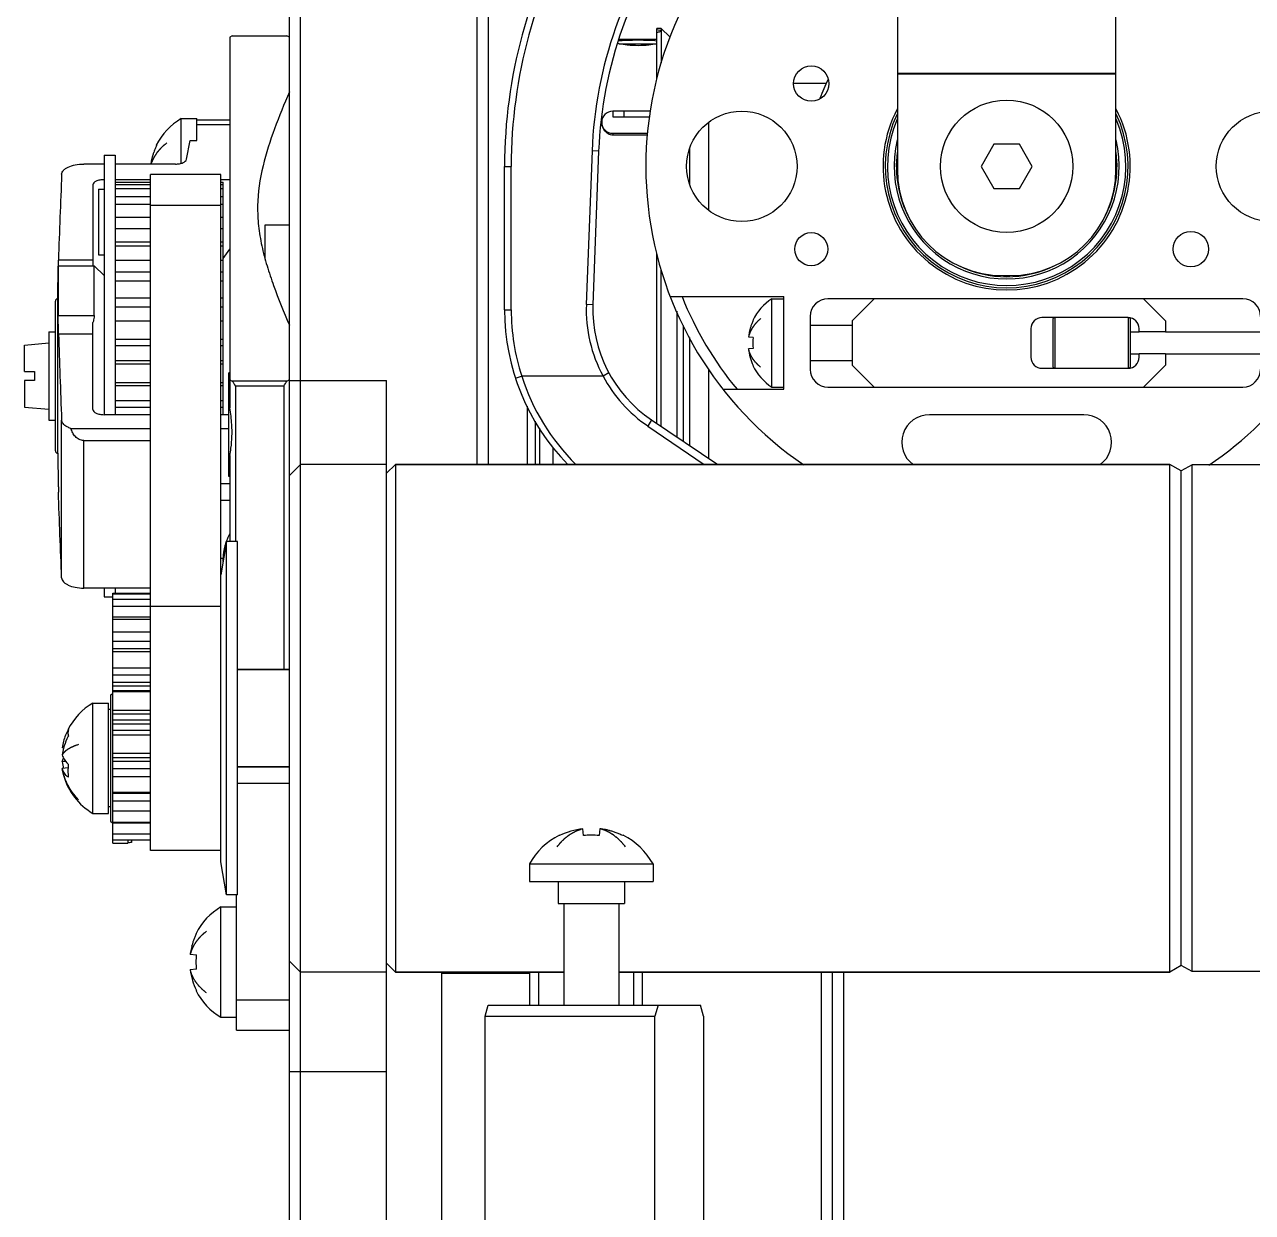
# Model space of a CAD drawing. Header units: millimetres. Extents: x 0 to 841, y 0 to 594.
# Drawn here: x 708.61 to 736.43, y 253.11 to 280.02 of the extents above; entities that cross this region are included whole.
import ezdxf

# ---------------------------------------------------------------- set-up
doc = ezdxf.new("R2010")
doc.units = ezdxf.units.MM
doc.header["$LTSCALE"] = 46.255
doc.layers.get('0').update_dxf_attribs({"linetype": 'CONTINUOUS'})
for name, color, linetype in [('02___PRT_ALL_AXES', 7, 'CONTINUOUS'), ('3_ALL_AXES', 7, 'CONTINUOUS'), ('7_ALL_FEATURES', 7, 'CONTINUOUS'), ('APSF_BLANK_LAYER', 7, 'CONTINUOUS'), ('AXIS', 7, 'CONTINUOUS'), ('COSMETIC', 7, 'CONTINUOUS')]:
    doc.layers.add(name, color=color, linetype=linetype)

msp = doc.modelspace()

# ---------------------------------------------------------------- linework, layer by layer
at = {"color": 7, "linetype": 'CONTINUOUS'}
for p, q in [((714.862, 247.555), (714.862, 281.805)), ((718.862, 281.805), (718.862, 270.055)), ((714.612, 247.555), (714.612, 281.555)), ((719.112, 281.555), (719.112, 270.055)), ((723.037, 279.93), (723.037, 279.153)), ((723.231, 279.735), (723.037, 279.93)), ((713.316, 279.761), (713.262, 279.733)), ((713.262, 279.733), (713.262, 271.969)), ((713.316, 279.761), (714.557, 279.761)), ((714.612, 279.733), (714.557, 279.761)), ((722.937, 279.68), (722.082, 279.68)), ((722.086, 279.58), (722.937, 279.58)), ((721.937, 278.055), (721.937, 277.93)), ((722.79, 278.055), (721.937, 278.055)), ((721.937, 277.93), (722.777, 277.93)), ((722.187, 278.055), (722.187, 277.93)), ((712.162, 276.874), (712.162, 277.885)), ((712.162, 277.885), (712.512, 277.885)), ((712.512, 277.443), (712.512, 277.885)), ((712.512, 277.856), (713.262, 277.856)), ((721.937, 277.555), (721.937, 277.51)), ((721.937, 277.555), (722.726, 277.555)), ((722.724, 277.51), (721.937, 277.51)), ((711.595, 277.282), (711.604, 277.279)), ((721.468, 277.154), (721.339, 273.672)), ((721.618, 277.148), (721.468, 277.154)), ((721.618, 277.148), (721.489, 273.666)), ((730.573, 277.305), (730.284, 276.805)), ((731.15, 277.305), (730.573, 277.305)), ((731.439, 276.805), (731.15, 277.305)), ((710.412, 276.857), (709.952, 276.857)), ((712.033, 276.857), (710.662, 276.857)), ((719.487, 273.555), (719.487, 276.805)), ((719.487, 276.805), (719.637, 276.805)), ((719.637, 273.555), (719.637, 276.805)), ((730.284, 276.805), (730.573, 276.305)), ((731.15, 276.305), (731.439, 276.805)), ((711.462, 261.31), (711.462, 276.621)), ((713.062, 276.621), (711.462, 276.621)), ((713.062, 267.509), (713.062, 276.621)), ((710.162, 276.384), (710.162, 274.556)), ((710.287, 276.285), (710.287, 274.798)), ((710.287, 276.285), (710.412, 276.285)), ((711.462, 276.503), (710.662, 276.503)), ((710.662, 276.445), (711.462, 276.445)), ((710.662, 276.391), (711.462, 276.391)), ((710.662, 276.302), (711.462, 276.302)), ((713.262, 276.503), (713.062, 276.503)), ((713.062, 276.445), (713.112, 276.445)), ((713.062, 276.391), (713.112, 276.391)), ((713.062, 276.302), (713.112, 276.302)), ((713.112, 271.18), (713.112, 276.445)), ((730.573, 276.305), (731.15, 276.305)), ((710.662, 276.125), (711.462, 276.125)), ((713.062, 276.125), (713.112, 276.125)), ((710.662, 275.947), (711.462, 275.947)), ((711.462, 275.929), (713.062, 275.929)), ((713.062, 275.947), (713.112, 275.947)), ((710.662, 275.656), (711.462, 275.656)), ((713.062, 275.656), (713.112, 275.656)), ((714.062, 274.704), (714.062, 275.48)), ((714.062, 275.48), (714.612, 275.48)), ((710.662, 275.396), (711.462, 275.396)), ((713.062, 275.396), (713.112, 275.396)), ((711.462, 275.087), (710.662, 275.087)), ((710.662, 275.006), (711.462, 275.006)), ((713.112, 275.087), (713.062, 275.087)), ((713.062, 275.006), (713.112, 275.006)), ((713.112, 274.715), (713.262, 274.93)), ((710.162, 274.683), (709.38, 274.683)), ((710.287, 274.798), (710.412, 274.798)), ((710.662, 274.677), (711.462, 274.677)), ((713.062, 274.677), (713.112, 274.677)), ((722.937, 270.982), (722.937, 274.82)), ((709.376, 274.555), (709.376, 273.43)), ((709.376, 274.555), (710.187, 274.555)), ((710.187, 273.43), (710.187, 274.555)), ((710.412, 274.33), (710.187, 274.555)), ((711.462, 274.41), (710.662, 274.41)), ((713.112, 274.41), (713.062, 274.41)), ((723.037, 270.915), (723.037, 274.457)), ((730.787, 274.33), (730.937, 274.33)), ((710.662, 274.208), (711.462, 274.208)), ((713.062, 274.208), (713.112, 274.208)), ((710.662, 273.828), (711.462, 273.828)), ((713.062, 273.828), (713.112, 273.828)), ((725.545, 271.805), (725.545, 273.805)), ((725.545, 273.805), (725.812, 273.805)), ((736.212, 273.805), (726.812, 273.805)), ((727.862, 273.805), (727.362, 273.305)), ((734.462, 273.305), (733.962, 273.805)), ((711.462, 273.614), (710.662, 273.614)), ((713.112, 273.614), (713.062, 273.614)), ((719.487, 273.555), (719.637, 273.555)), ((721.489, 273.666), (721.339, 273.672)), ((723.387, 273.521), (723.387, 270.681)), ((709.376, 273.43), (710.187, 273.43)), ((710.162, 271.299), (710.162, 273.268)), ((710.662, 273.302), (711.462, 273.302)), ((713.062, 273.302), (713.112, 273.302)), ((725.113, 273.315), (725.119, 273.313)), ((726.412, 273.405), (726.412, 272.205)), ((726.412, 273.205), (727.362, 273.205)), ((727.362, 273.305), (727.362, 272.305)), ((733.612, 273.38), (731.662, 273.38)), ((734.462, 273.305), (734.462, 273.055)), ((709.162, 273.055), (709.162, 271.055)), ((709.162, 273.055), (709.312, 273.055)), ((710.162, 273.001), (709.38, 273.001)), ((725.013, 272.942), (725.119, 272.932)), ((731.412, 273.13), (731.412, 272.48)), ((733.862, 273.055), (733.862, 273.13)), ((734.462, 273.055), (733.862, 273.055)), ((708.612, 272.757), (709.162, 272.805)), ((708.612, 272.155), (708.612, 272.757)), ((710.662, 272.889), (711.462, 272.889)), ((711.462, 272.74), (710.662, 272.74)), ((713.062, 272.889), (713.112, 272.889)), ((713.112, 272.74), (713.062, 272.74)), ((725.119, 272.678), (725.013, 272.668)), ((711.462, 272.399), (710.662, 272.399)), ((713.112, 272.399), (713.062, 272.399)), ((726.412, 272.405), (727.362, 272.405)), ((734.462, 272.555), (733.862, 272.555)), ((733.862, 272.48), (733.862, 272.555)), ((734.462, 272.555), (734.462, 272.305)), ((708.612, 272.155), (708.837, 272.155)), ((708.837, 272.155), (708.837, 271.955)), ((710.662, 272.333), (711.462, 272.333)), ((713.062, 272.333), (713.112, 272.333)), ((713.237, 269.78), (713.237, 272.13)), ((713.262, 272.13), (713.237, 272.13)), ((721.849, 272.126), (721.717, 272.055)), ((725.119, 272.297), (725.113, 272.295)), ((727.362, 272.305), (727.862, 271.805)), ((731.662, 272.23), (733.612, 272.23)), ((733.962, 271.805), (734.462, 272.305)), ((708.612, 271.955), (708.612, 271.353)), ((708.837, 271.955), (708.612, 271.955)), ((710.662, 271.908), (711.462, 271.908)), ((711.462, 271.832), (710.662, 271.832)), ((713.062, 271.908), (713.112, 271.908)), ((713.112, 271.832), (713.062, 271.832)), ((713.262, 271.969), (713.316, 271.942)), ((714.557, 271.942), (713.316, 271.942)), ((713.387, 271.828), (713.387, 268.305)), ((714.487, 271.828), (713.387, 271.828)), ((714.487, 271.828), (714.487, 265.405)), ((714.557, 271.942), (714.607, 271.967)), ((714.607, 271.967), (714.612, 271.969)), ((714.612, 271.958), (714.862, 271.955)), ((714.862, 271.955), (716.812, 271.955)), ((716.812, 251.055), (716.812, 271.955)), ((719.732, 272.009), (719.874, 272.055)), ((721.717, 272.055), (719.874, 272.055)), ((725.545, 271.805), (725.812, 271.805)), ((726.812, 271.805), (736.212, 271.805)), ((708.612, 271.353), (709.162, 271.305)), ((711.462, 271.49), (710.662, 271.49)), ((710.662, 271.351), (711.462, 271.351)), ((713.112, 271.49), (713.062, 271.49)), ((713.062, 271.351), (713.112, 271.351)), ((719.996, 271.37), (719.996, 270.055)), ((709.162, 271.055), (709.312, 271.055)), ((709.452, 267.484), (709.452, 271.057)), ((711.462, 271.18), (710.412, 271.18)), ((713.237, 271.18), (713.062, 271.18)), ((720.187, 270.055), (720.187, 271.033)), ((722.816, 271.063), (722.732, 270.923)), ((722.816, 271.063), (724.319, 270.055)), ((709.662, 270.869), (711.462, 270.869)), ((713.062, 270.869), (713.237, 270.869)), ((720.287, 270.055), (720.287, 270.871)), ((722.732, 270.923), (724.009, 270.055)), ((709.952, 267.253), (709.952, 270.596)), ((709.952, 270.596), (711.462, 270.596)), ((720.587, 270.055), (720.587, 270.446)), ((714.612, 269.805), (714.862, 270.055)), ((716.812, 270.055), (714.862, 270.055)), ((716.812, 269.855), (717.012, 270.055)), ((717.012, 270.055), (717.012, 258.555)), ((717.012, 270.055), (734.562, 270.055)), ((734.812, 269.905), (734.562, 270.055)), ((734.562, 258.555), (734.562, 270.055)), ((735.064, 270.045), (734.812, 269.905)), ((734.812, 258.705), (734.812, 269.905)), ((738.437, 270.045), (735.064, 270.045)), ((735.064, 258.565), (735.064, 270.045)), ((713.262, 269.615), (713.062, 269.615)), ((713.262, 269.78), (713.237, 269.78)), ((709.376, 269.559), (709.376, 269.561)), ((713.262, 269.24), (713.062, 269.24)), ((713.112, 267.923), (713.062, 267.923)), ((713.112, 267.855), (713.112, 267.923)), ((711.462, 267.253), (709.952, 267.253)), ((710.612, 267.121), (710.612, 267.136)), ((710.612, 267.136), (711.462, 267.136)), ((710.612, 267.121), (711.462, 267.121)), ((710.612, 266.845), (710.612, 267.004)), ((710.612, 267.004), (711.462, 267.004)), ((710.612, 266.845), (711.462, 266.845)), ((711.462, 266.846), (713.062, 266.846)), ((710.612, 266.262), (710.612, 266.547)), ((710.612, 266.547), (711.462, 266.547)), ((710.612, 266.262), (711.462, 266.262)), ((710.612, 265.444), (710.612, 265.819)), ((710.612, 265.819), (711.462, 265.819)), ((710.612, 265.444), (711.462, 265.444)), ((710.562, 264.824), (710.612, 264.874)), ((710.612, 264.488), (710.612, 264.909)), ((710.612, 264.909), (711.462, 264.909)), ((710.162, 262.149), (710.162, 264.649)), ((710.162, 264.649), (710.512, 264.649)), ((710.512, 262.149), (710.512, 264.649)), ((710.562, 264.824), (710.562, 261.974)), ((710.612, 264.488), (711.462, 264.488)), ((710.612, 263.51), (710.612, 263.926)), ((710.612, 263.926), (711.462, 263.926)), ((709.495, 263.63), (709.464, 263.634)), ((710.612, 263.51), (711.462, 263.51)), ((709.541, 263.325), (709.464, 263.321)), ((709.597, 263.182), (709.464, 263.164)), ((710.612, 262.628), (710.612, 262.988)), ((710.612, 262.988), (711.462, 262.988)), ((710.612, 262.628), (711.462, 262.628)), ((713.437, 262.837), (714.612, 262.837)), ((710.162, 262.149), (710.512, 262.149)), ((710.612, 261.948), (710.612, 262.21)), ((710.612, 262.21), (711.462, 262.21)), ((710.562, 261.974), (710.611, 261.925)), ((710.612, 261.948), (711.462, 261.948)), ((721.272, 261.646), (721.257, 261.802)), ((721.644, 261.802), (721.63, 261.646)), ((710.612, 261.553), (710.612, 261.684)), ((710.612, 261.684), (711.462, 261.684)), ((710.612, 261.553), (711.462, 261.553)), ((720.735, 261.646), (720.731, 261.656)), ((722.17, 261.656), (722.167, 261.646)), ((713.062, 261.31), (711.462, 261.31)), ((720.051, 261.005), (720.051, 260.605)), ((720.051, 261.005), (722.851, 261.005)), ((722.851, 261.005), (722.851, 260.605)), ((720.051, 260.605), (722.851, 260.605)), ((720.701, 260.605), (720.701, 260.105)), ((722.201, 260.605), (722.201, 260.105)), ((713.412, 257.236), (713.412, 260.305)), ((720.701, 260.105), (722.201, 260.105)), ((720.826, 260.105), (720.826, 257.805)), ((722.076, 260.105), (722.076, 257.805)), ((713.062, 257.532), (713.062, 260.032)), ((713.062, 260.032), (713.412, 260.032)), ((712.495, 259.429), (712.504, 259.425)), ((712.364, 258.957), (712.504, 258.943)), ((714.612, 258.805), (714.862, 258.555)), ((716.812, 258.755), (717.012, 258.555)), ((712.504, 258.621), (712.364, 258.607)), ((716.812, 258.555), (714.862, 258.555)), ((717.012, 258.555), (720.826, 258.555)), ((718.062, 252.03), (718.062, 258.53)), ((720.062, 257.805), (720.062, 258.555)), ((720.262, 257.805), (720.262, 258.555)), ((722.076, 258.555), (734.562, 258.555)), ((722.412, 257.805), (722.412, 258.555)), ((726.659, 258.555), (726.659, 249.165)), ((726.912, 258.555), (726.912, 249.305)), ((727.162, 258.555), (727.162, 249.155)), ((734.812, 258.705), (734.562, 258.555)), ((735.064, 258.565), (734.812, 258.705)), ((739.122, 258.565), (735.064, 258.565)), ((712.504, 258.139), (712.495, 258.135)), ((713.412, 257.924), (714.612, 257.924)), ((719.049, 257.555), (719.118, 257.805)), ((719.118, 257.805), (723.928, 257.805)), ((722.963, 257.805), (722.894, 257.555)), ((723.996, 257.555), (723.928, 257.805)), ((713.062, 257.532), (713.412, 257.532)), ((719.049, 251.555), (719.049, 257.555)), ((719.049, 257.555), (722.894, 257.555)), ((722.894, 251.555), (722.894, 257.555)), ((723.996, 257.555), (723.996, 250.555)), ((713.412, 257.236), (714.612, 257.236)), ((714.612, 256.301), (716.812, 256.301))]:
    msp.add_line(p, q, dxfattribs=at)
msp.add_circle((730.862, 276.805), 1.5, dxfattribs=at)
for centre, radius, start, end in [((730.862, 276.805), 11.375, 149.6024, 180), ((730.862, 276.805), 11.225, 149.216, 180), ((730.862, 276.805), 9.4, 143.127, 177.8732), ((730.862, 276.805), 9.25, 142.4962, 177.8732), ((730.862, 276.805), 4.5, 154.05, 160.0342), ((721.937, 277.805), 0.25, 90, 270), ((730.862, 276.805), 2.8, 152.4155, 27.5828), ((730.862, 276.805), 2.75, 154.5645, 25.3882), ((712.889, 276.635), 1.446, 120.1885, 153.3608), ((730.862, 276.805), 2.7, 156.7531, 23.2469), ((730.862, 276.805), 2.55, 166.4556, 13.5443), ((712.905, 276.636), 1.451, 161.5333, 164.4592), ((712.904, 276.636), 1.451, 160.4229, 161.5332), ((712.904, 276.636), 1.45, 158.246, 160.4228), ((712.903, 276.636), 1.45, 153.6981, 158.2459), ((730.862, 276.805), 2.5, 172.8594, 207.4573), ((730.862, 276.805), 2.5, 332.5424, 7.1406), ((712.906, 276.635), 1.452, 169.7703, 171.2181), ((712.906, 276.635), 1.452, 168.3934, 169.7704), ((712.906, 276.635), 1.452, 167.1503, 168.3933), ((712.905, 276.635), 1.452, 165.9344, 167.1503), ((712.905, 276.636), 1.452, 164.4592, 165.9343), ((730.787, 276.73), 2.4, 180, 270), ((730.937, 276.73), 2.4, 270, 360), ((730.862, 276.805), 2.5, 244.1437, 295.856), ((726.184, 272.805), 1.187, 122.5917, 154.4572), ((726.812, 273.405), 0.4, 90, 180), ((736.212, 273.405), 0.4, 0, 90), ((724.487, 273.555), 5, 180, 224.4978), ((724.487, 273.555), 4.85, 180, 198.0157), ((724.487, 273.555), 3.15, 177.8732, 208.4369), ((724.487, 273.555), 3, 177.8732, 236.1521), ((726.196, 272.805), 1.191, 158.5783, 162.0095), ((726.196, 272.806), 1.19, 154.7717, 158.5775), ((731.662, 273.13), 0.25, 90, 180), ((733.612, 273.13), 0.25, 0, 90), ((815.71, 276.191), 106.377, 181.71867, 182.22825), ((726.198, 272.805), 1.192, 170.7497, 173.386), ((726.197, 272.805), 1.192, 168.0237, 170.7494), ((726.197, 272.805), 1.192, 165.1355, 168.0233), ((726.197, 272.805), 1.191, 162.01, 165.135), ((726.385, 272.805), 1.272, 174.2709, 185.7291), ((726.197, 272.805), 1.191, 186.6105, 205.2248), ((731.662, 272.48), 0.25, 180, 270), ((733.612, 272.48), 0.25, 270, 360), ((726.184, 272.805), 1.187, 205.5428, 237.4083), ((726.812, 272.205), 0.4, 180, 270), ((736.212, 272.205), 0.4, 270, 360), ((1113.655, 287.449), 404.535, 182.18088, 182.32237), ((727.063, 280.355), 16.116, 211.465, 211.9438), ((700.811, 280.354), 16.116, 328.0567, 328.5354), ((724.573, 273.561), 4.934, 197.7706, 225.2867), ((714.618, 267.801), 1.522, 152.9859, 160.6155), ((710.889, 263.399), 1.446, 120.1885, 153.5024), ((710.605, 263.477), 1.152, 150.3752, 164.6107), ((710.598, 263.479), 1.144, 164.6275, 172.2249), ((710.661, 263.315), 1.208, 164.882, 172.2926), ((710.661, 263.483), 1.208, 187.7074, 195.118), ((710.854, 263.108), 1.259, 176.6255, 179.9906), ((710.894, 263.106), 1.299, 173.4712, 176.6257), ((710.598, 263.319), 1.144, 187.7751, 195.3725), ((710.889, 263.399), 1.446, 195.3838, 239.8115), ((710.802, 263.108), 1.207, 179.9827, 186.7458), ((721.45, 260.205), 1.609, 96.8981, 116.4095), ((721.451, 260.204), 1.61, 80.7387, 83.0984), ((721.451, 260.204), 1.61, 78.3235, 80.7385), ((721.451, 260.204), 1.61, 75.7999, 78.3233), ((721.451, 260.222), 1.604, 116.7248, 150.7733), ((721.451, 259.954), 1.702, 83.9629, 96.0371), ((721.451, 260.205), 1.609, 73.1145, 75.7995), ((721.451, 260.205), 1.609, 70.2157, 73.1141), ((721.451, 260.206), 1.608, 67.0552, 70.2152), ((721.452, 260.207), 1.607, 63.5867, 67.0546), ((721.451, 260.222), 1.604, 29.2267, 63.2752), ((713.789, 258.782), 1.446, 120.1885, 153.3608), ((713.805, 258.782), 1.451, 160.3111, 163.1921), ((713.804, 258.783), 1.45, 157.1625, 160.3107), ((713.803, 258.783), 1.45, 153.698, 157.1619), ((713.806, 258.782), 1.453, 170.751, 173.091), ((713.806, 258.782), 1.452, 168.3578, 170.7507), ((713.806, 258.782), 1.452, 165.8567, 168.3576), ((713.805, 258.782), 1.452, 163.1925, 165.8564), ((714.047, 258.782), 1.552, 174.0518, 185.9482), ((713.805, 258.782), 1.451, 186.905, 206.2976), ((713.789, 258.782), 1.446, 206.6392, 239.8115)]:
    msp.add_arc(centre, radius, start, end, dxfattribs=at)
for points, knots in [([(714.612, 278.492), (714.492, 278.216), (714.266, 277.666), (714.082, 277.099), (714.014, 276.813)], [0, 0, 0, 0, 0.50575, 1, 1, 1, 1]), ([(721.89, 277.516), (721.825, 277.533), (721.724, 277.626), (721.687, 277.749), (721.687, 277.805)], [0, 0, 0, 0, 0.544714, 1, 1, 1, 1]), ([(709.452, 276.626), (709.454, 276.658), (709.48, 276.708), (709.538, 276.756), (709.626, 276.806), (709.766, 276.846), (709.888, 276.857), (709.952, 276.857)], [0, 0, 0, 0, 0.161864, 0.264067, 0.383681, 0.670975, 1, 1, 1, 1]), ([(712.033, 276.857), (712.064, 276.857), (712.123, 276.862), (712.211, 276.886), (712.275, 276.928), (712.282, 276.964)], [0, 0, 0, 0, 0.326466, 0.61533, 1, 1, 1, 1]), ([(714.014, 276.813), (713.943, 276.517), (713.875, 276.061), (713.905, 275.452), (713.981, 274.998), (714.101, 274.548), (714.303, 273.948), (714.484, 273.505), (714.612, 273.211)], [0, 0, 0, 0, 0.245138, 0.366984, 0.490025, 0.61498, 0.741856, 1, 1, 1, 1]), ([(710.412, 276.503), (710.379, 276.503), (710.317, 276.498), (710.237, 276.473), (710.18, 276.438), (710.162, 276.4), (710.162, 276.384)], [0, 0, 0, 0, 0.331644, 0.619283, 0.838583, 1, 1, 1, 1]), ([(709.376, 274.558), (709.377, 274.564), (709.378, 274.605), (709.379, 274.647), (709.38, 274.683)], [0, 0, 0, 0, 0.140298, 1, 1, 1, 1]), ([(709.38, 273.001), (709.38, 273.028), (709.377, 273.171), (709.376, 273.314), (709.376, 273.43)], [0, 0, 0, 0, 0.192627, 1, 1, 1, 1]), ([(710.187, 273.43), (710.187, 273.416), (710.185, 273.361), (710.174, 273.307), (710.162, 273.269)], [0, 0, 0, 0, 0.260543, 1, 1, 1, 1]), ([(721.717, 272.055), (721.837, 271.83), (722.132, 271.407), (722.521, 271.067), (722.732, 270.924)], [0, 0, 0, 0, 0.499563, 1, 1, 1, 1]), ([(710.162, 271.299), (710.162, 271.283), (710.18, 271.246), (710.237, 271.21), (710.317, 271.185), (710.379, 271.18), (710.412, 271.18)], [0, 0, 0, 0, 0.161421, 0.380725, 0.668363, 1, 1, 1, 1]), ([(709.662, 270.869), (709.632, 270.879), (709.568, 270.906), (709.485, 270.963), (709.453, 271.028), (709.452, 271.057)], [0, 0, 0, 0, 0.322034, 0.707952, 1, 1, 1, 1]), ([(709.952, 270.596), (709.917, 270.596), (709.845, 270.614), (709.76, 270.681), (709.7, 270.769), (709.673, 270.836), (709.662, 270.869)], [0, 0, 0, 0, 0.250045, 0.49925, 0.748947, 1, 1, 1, 1]), ([(709.376, 269.561), (709.376, 269.561), (709.376, 269.559), (709.376, 269.558), (709.376, 269.557)], [0, 0, 0, 0, 0.251464, 1, 1, 1, 1]), ([(709.376, 269.557), (709.377, 269.552), (709.378, 269.509), (709.379, 269.465), (709.38, 269.427)], [0, 0, 0, 0, 0.119278, 1, 1, 1, 1]), ([(713.182, 268.306), (713.171, 268.275), (713.132, 268.15), (713.112, 268.019), (713.112, 267.923)], [0, 0, 0, 0, 0.258195, 1, 1, 1, 1]), ([(709.452, 267.484), (709.454, 267.452), (709.48, 267.402), (709.538, 267.354), (709.626, 267.304), (709.766, 267.264), (709.888, 267.253), (709.952, 267.253)], [0, 0, 0, 0, 0.161864, 0.264067, 0.383681, 0.670975, 1, 1, 1, 1]), ([(709.604, 264.046), (709.598, 264.023), (709.592, 263.975), (709.598, 263.926), (709.604, 263.901)], [0, 0, 0, 0, 0.479622, 1, 1, 1, 1]), ([(709.604, 263.901), (709.592, 263.88), (709.548, 263.792), (709.514, 263.7), (709.495, 263.63)], [0, 0, 0, 0, 0.252522, 1, 1, 1, 1]), ([(709.464, 263.477), (709.469, 263.457), (709.499, 263.374), (709.555, 263.302), (709.604, 263.254)], [0, 0, 0, 0, 0.225143, 1, 1, 1, 1]), ([(709.464, 263.321), (709.466, 263.328), (709.474, 263.355), (709.484, 263.38), (709.494, 263.399)], [0, 0, 0, 0, 0.242403, 1, 1, 1, 1]), ([(709.604, 262.966), (709.57, 262.994), (709.512, 263.053), (709.474, 263.127), (709.464, 263.164)], [0, 0, 0, 0, 0.531402, 1, 1, 1, 1])]:
    msp.add_open_spline(points, degree=3, knots=knots, dxfattribs=at)
for points in [[(721.937, 277.51), (721.921, 277.51), (721.905, 277.512), (721.89, 277.516)], [(709.452, 276.626), (709.426, 275.978), (709.399, 275.331), (709.38, 274.683)], [(709.452, 267.484), (709.426, 268.132), (709.399, 268.779), (709.38, 269.427)]]:
    msp.add_open_spline(points, degree=3, dxfattribs=at)
at = {"layer": '02___PRT_ALL_AXES', "color": 7, "linetype": 'CONTINUOUS'}
for p, q in [((733.662, 273.055), (733.862, 273.055)), ((734.462, 273.055), (738.662, 273.055)), ((733.662, 272.555), (733.862, 272.555)), ((734.462, 272.555), (738.662, 272.555))]:
    msp.add_line(p, q, dxfattribs=at)
at = {"layer": '3_ALL_AXES', "color": 7, "linetype": 'CONTINUOUS'}
for p, q in [((712.512, 277.749), (713.262, 277.749)), ((712.282, 276.964), (712.366, 277.39)), ((712.366, 277.39), (712.512, 277.39)), ((712.512, 277.39), (712.512, 277.443))]:
    msp.add_line(p, q, dxfattribs=at)
at = {"layer": '7_ALL_FEATURES', "color": 7, "linetype": 'CONTINUOUS'}
for p, q in [((728.387, 282.299), (728.387, 276.73)), ((733.337, 276.73), (733.337, 282.299)), ((728.387, 278.914), (733.337, 278.914)), ((728.387, 278.903), (733.337, 278.903)), ((731.912, 273.355), (731.937, 273.38)), ((731.912, 272.255), (731.912, 273.355)), ((731.962, 272.23), (731.962, 273.38)), ((733.612, 273.38), (733.612, 272.23)), ((733.662, 273.355), (733.64, 273.377)), ((733.662, 273.355), (733.662, 272.255)), ((731.912, 272.255), (731.937, 272.23)), ((733.662, 272.255), (733.64, 272.233)), ((713.262, 271.969), (713.262, 271.335)), ((713.262, 270.252), (713.262, 268.305)), ((710.612, 267.004), (710.612, 267.121)), ((710.612, 266.547), (710.612, 266.845)), ((710.612, 266.605), (711.462, 266.605)), ((710.612, 265.819), (710.612, 266.262)), ((710.612, 266.051), (711.462, 266.051)), ((710.612, 265.882), (711.462, 265.882)), ((710.612, 264.909), (710.612, 265.444)), ((713.437, 265.405), (714.612, 265.405)), ((710.612, 265.287), (711.462, 265.287)), ((710.612, 265.123), (711.462, 265.123)), ((711.462, 265.032), (710.612, 265.032)), ((711.462, 264.926), (710.612, 264.926)), ((710.612, 263.926), (710.612, 264.488)), ((710.612, 264.404), (711.462, 264.404)), ((710.612, 264.266), (711.462, 264.266)), ((711.462, 264.17), (710.612, 264.17)), ((711.462, 264.025), (710.612, 264.025)), ((710.612, 262.988), (710.612, 263.51)), ((710.612, 263.413), (711.462, 263.413)), ((711.462, 263.324), (710.612, 263.324)), ((713.437, 263.205), (714.612, 263.205)), ((711.462, 263.157), (710.612, 263.157)), ((710.612, 262.21), (710.612, 262.628)), ((711.462, 262.597), (710.612, 262.597)), ((711.462, 262.428), (710.612, 262.428)), ((710.612, 261.684), (710.612, 261.948)), ((711.462, 261.926), (710.612, 261.926)), ((710.612, 261.474), (710.612, 261.553))]:
    msp.add_line(p, q, dxfattribs=at)
msp.add_arc((710.152, 270.773), 3.16, 3.3179, 10.2442, dxfattribs=at)
for centre, major_axis, ratio, start_param, end_param in [((711.487, 261.018), (0, 2.206), 0.249328, 7.609174, 7.645605), ((711.487, 259.726), (0, 3.119), 0.176327, 0.945006, 0.969897)]:
    msp.add_ellipse(centre, major_axis=major_axis, ratio=ratio, start_param=start_param, end_param=end_param, dxfattribs=at)
msp.add_open_spline([(713.262, 270.252), (713.272, 270.308), (713.31, 270.541), (713.317, 270.778), (713.307, 270.956)], degree=3, knots=[0, 0, 0, 0, 0.243345, 1, 1, 1, 1], dxfattribs=at)
at = {"layer": 'APSF_BLANK_LAYER', "color": 7, "linetype": 'CONTINUOUS'}
for p, q in [((723.687, 276.398), (723.687, 277.212)), ((709.312, 270.358), (709.312, 273.753)), ((723.537, 270.58), (723.537, 273.197)), ((723.687, 270.479), (723.687, 272.925))]:
    msp.add_line(p, q, dxfattribs=at)
for centre, start, end in [((709.364, 273.753), 92.7738, 180), ((709.364, 270.358), 180, 267.2262)]:
    msp.add_arc(centre, 0.0525, start, end, dxfattribs=at)
at = {"layer": 'AXIS', "color": 7, "linetype": 'CONTINUOUS'}
for p, q in [((722.937, 278.79), (722.937, 279.93)), ((723.037, 279.93), (722.937, 279.93)), ((726.783, 278.68), (726.038, 278.68)), ((724.112, 275.813), (724.112, 277.797)), ((710.412, 277.055), (710.412, 271.18)), ((710.412, 277.055), (710.662, 277.055)), ((710.662, 277.055), (710.662, 271.18)), ((709.362, 273.805), (709.376, 274.555)), ((709.362, 270.305), (709.362, 273.805)), ((723.237, 273.855), (725.812, 273.855)), ((725.812, 271.755), (725.812, 273.855)), ((724.112, 270.194), (724.112, 272.214)), ((724.433, 271.755), (725.812, 271.755)), ((732.612, 271.18), (729.112, 271.18)), ((709.362, 270.305), (709.376, 269.561)), ((734.562, 270.055), (717.012, 270.055)), ((713.187, 268.305), (713.062, 267.555)), ((713.187, 260.305), (713.187, 268.305)), ((713.437, 268.305), (713.187, 268.305)), ((713.437, 260.305), (713.437, 268.305)), ((713.062, 261.055), (713.062, 267.509)), ((710.412, 267.253), (710.412, 267.055)), ((710.662, 267.253), (710.662, 267.136)), ((710.412, 267.055), (710.612, 267.055)), ((714.612, 265.405), (713.437, 265.405)), ((710.562, 264.499), (710.512, 264.499)), ((714.612, 263.205), (713.437, 263.205)), ((710.562, 262.299), (710.512, 262.299)), ((710.612, 261.474), (710.949, 261.474)), ((713.187, 260.305), (713.062, 261.055)), ((713.437, 260.305), (713.187, 260.305)), ((720.826, 258.555), (717.012, 258.555)), ((718.062, 258.53), (720.062, 258.53)), ((734.562, 258.555), (722.076, 258.555)), ((722.602, 258.555), (722.602, 257.805))]:
    msp.add_line(p, q, dxfattribs=at)
for centre, radius in [((726.435, 278.68), 0.4), ((724.862, 276.805), 1.25), ((736.862, 276.805), 1.25), ((726.435, 274.93), 0.375), ((735.035, 274.93), 0.4)]:
    msp.add_circle(centre, radius, dxfattribs=at)
for centre, radius, start, end in [((730.862, 276.805), 8.175, 136.8875, 235.8196), ((730.862, 276.805), 7.925, 201.8538, 219.5851), ((730.862, 276.805), 8.175, 304.0722, 324.9611), ((729.112, 270.555), 0.625, 90, 233.7751), ((732.612, 270.555), 0.625, 306.2249, 90)]:
    msp.add_arc(centre, radius, start, end, dxfattribs=at)
msp.add_ellipse((711.487, 261.478), major_axis=(0.55, 0), ratio=0.034921, start_param=2.540693, end_param=2.941129, dxfattribs=at)
for points, knots in [([(722.937, 279.902), (722.959, 279.899), (722.987, 279.895), (723.017, 279.884), (723.024, 279.876), (723.024, 279.873)], [0, 0, 0, 0, 0.696565, 0.890471, 1, 1, 1, 1]), ([(723.024, 279.873), (723.024, 279.869), (723.017, 279.86), (722.988, 279.846), (722.959, 279.838), (722.937, 279.832)], [0, 0, 0, 0, 0.112177, 0.30971, 1, 1, 1, 1]), ([(722.083, 279.58), (722.08, 279.581), (722.067, 279.584), (722.054, 279.588), (722.045, 279.591)], [0, 0, 0, 0, 0.274668, 1, 1, 1, 1]), ([(722.07, 279.649), (722.097, 279.653), (722.159, 279.659), (722.306, 279.666), (722.427, 279.667), (722.512, 279.667)], [0, 0, 0, 0, 0.184972, 0.424205, 1, 1, 1, 1]), ([(722.512, 279.538), (722.43, 279.538), (722.287, 279.545), (722.144, 279.565), (722.083, 279.58)], [0, 0, 0, 0, 0.566647, 1, 1, 1, 1]), ([(722.512, 279.667), (722.592, 279.667), (722.734, 279.665), (722.876, 279.659), (722.937, 279.651)], [0, 0, 0, 0, 0.566101, 1, 1, 1, 1]), ([(722.937, 279.579), (722.876, 279.564), (722.735, 279.545), (722.592, 279.538), (722.512, 279.538)], [0, 0, 0, 0, 0.434987, 1, 1, 1, 1])]:
    msp.add_open_spline(points, degree=3, knots=knots, dxfattribs=at)
at = {"layer": 'COSMETIC', "color": 7, "linetype": 'CONTINUOUS'}
msp.add_line((709.5, 263.017), (709.497, 263.025), dxfattribs=at)
for points, knots in [([(711.835, 277.335), (711.824, 277.327), (711.809, 277.314), (711.788, 277.297), (711.776, 277.287), (711.765, 277.278), (711.759, 277.273), (711.754, 277.269), (711.752, 277.267), (711.749, 277.265), (711.746, 277.262), (711.742, 277.257), (711.736, 277.251), (711.726, 277.242), (711.714, 277.23), (711.702, 277.218), (711.693, 277.209), (711.687, 277.203), (711.682, 277.198), (711.679, 277.195), (711.677, 277.193), (711.676, 277.192), (711.675, 277.191), (711.674, 277.189), (711.671, 277.186), (711.666, 277.18), (711.66, 277.173), (711.654, 277.166), (711.646, 277.156), (711.638, 277.147), (711.63, 277.137), (711.624, 277.13), (711.619, 277.124), (711.615, 277.12), (711.613, 277.117), (711.612, 277.115), (711.611, 277.113), (711.609, 277.111), (711.606, 277.106), (711.601, 277.1), (711.596, 277.092), (711.589, 277.081), (711.582, 277.071), (711.575, 277.06), (711.57, 277.053), (711.564, 277.045), (711.561, 277.039), (711.558, 277.035), (711.557, 277.033), (711.556, 277.032), (711.555, 277.031), (711.554, 277.028), (711.552, 277.025), (711.55, 277.02), (711.546, 277.013), (711.541, 277.003), (711.534, 276.99), (711.527, 276.977), (711.522, 276.966), (711.518, 276.96), (711.515, 276.954), (711.514, 276.951), (711.512, 276.949), (711.511, 276.946), (711.511, 276.944), (711.509, 276.94), (711.506, 276.934), (711.503, 276.925), (711.5, 276.917), (711.496, 276.905), (711.488, 276.885), (711.481, 276.868), (711.477, 276.857)], [0, 0, 0, 0, 0.0625, 0.09375, 0.125, 0.140625, 0.15625, 0.164062, 0.167969, 0.171875, 0.179688, 0.1875, 0.203125, 0.21875, 0.25, 0.28125, 0.296875, 0.3125, 0.320312, 0.328125, 0.332031, 0.333984, 0.335938, 0.339844, 0.34375, 0.359375, 0.375, 0.390625, 0.40625, 0.4375, 0.453125, 0.46875, 0.484375, 0.492188, 0.496094, 0.5, 0.503906, 0.507812, 0.515625, 0.53125, 0.546875, 0.5625, 0.59375, 0.609375, 0.625, 0.640625, 0.65625, 0.660156, 0.664062, 0.666016, 0.667969, 0.671875, 0.679688, 0.6875, 0.703125, 0.71875, 0.75, 0.78125, 0.796875, 0.8125, 0.820312, 0.828125, 0.832031, 0.835938, 0.839844, 0.84375, 0.859375, 0.875, 0.890625, 0.90625, 0.9375, 1, 1, 1, 1]), ([(725.288, 273.355), (725.279, 273.348), (725.267, 273.336), (725.25, 273.321), (725.24, 273.312), (725.231, 273.305), (725.226, 273.3), (725.223, 273.297), (725.221, 273.295), (725.219, 273.293), (725.216, 273.29), (725.213, 273.286), (725.208, 273.281), (725.201, 273.273), (725.192, 273.263), (725.182, 273.253), (725.175, 273.245), (725.17, 273.24), (725.167, 273.237), (725.164, 273.234), (725.163, 273.232), (725.161, 273.23), (725.158, 273.226), (725.154, 273.221), (725.148, 273.213), (725.14, 273.202), (725.132, 273.192), (725.126, 273.183), (725.121, 273.177), (725.117, 273.172), (725.114, 273.168), (725.113, 273.166), (725.112, 273.164), (725.111, 273.163), (725.109, 273.16), (725.107, 273.156), (725.104, 273.151), (725.1, 273.144), (725.094, 273.135), (725.089, 273.125), (725.083, 273.116), (725.079, 273.11), (725.075, 273.103), (725.072, 273.098), (725.07, 273.094), (725.069, 273.092), (725.068, 273.091), (725.067, 273.088), (725.066, 273.086), (725.064, 273.081), (725.062, 273.075), (725.058, 273.066), (725.053, 273.055), (725.048, 273.044), (725.044, 273.035), (725.041, 273.029), (725.039, 273.024), (725.038, 273.021), (725.037, 273.019), (725.036, 273.017), (725.035, 273.013), (725.033, 273.007), (725.03, 272.997), (725.026, 272.985), (725.021, 272.966), (725.016, 272.952), (725.013, 272.942)], [0, 0, 0, 0, 0.0625, 0.09375, 0.125, 0.140625, 0.15625, 0.164062, 0.167969, 0.171875, 0.179688, 0.1875, 0.203125, 0.21875, 0.25, 0.28125, 0.296875, 0.3125, 0.320312, 0.328125, 0.332031, 0.335938, 0.34375, 0.359375, 0.375, 0.40625, 0.4375, 0.453125, 0.46875, 0.484375, 0.492188, 0.496094, 0.5, 0.503906, 0.507812, 0.515625, 0.53125, 0.546875, 0.5625, 0.59375, 0.609375, 0.625, 0.640625, 0.65625, 0.660156, 0.664062, 0.667969, 0.671875, 0.679688, 0.6875, 0.703125, 0.71875, 0.75, 0.78125, 0.796875, 0.8125, 0.820312, 0.828125, 0.832031, 0.835938, 0.84375, 0.859375, 0.875, 0.90625, 0.9375, 1, 1, 1, 1]), ([(725.288, 272.255), (725.279, 272.262), (725.267, 272.274), (725.25, 272.289), (725.24, 272.298), (725.231, 272.305), (725.226, 272.31), (725.223, 272.313), (725.221, 272.315), (725.219, 272.317), (725.216, 272.32), (725.213, 272.324), (725.208, 272.329), (725.201, 272.337), (725.192, 272.347), (725.182, 272.357), (725.175, 272.365), (725.17, 272.37), (725.167, 272.373), (725.164, 272.376), (725.163, 272.378), (725.161, 272.38), (725.158, 272.384), (725.154, 272.389), (725.148, 272.397), (725.14, 272.408), (725.132, 272.418), (725.126, 272.427), (725.121, 272.433), (725.117, 272.438), (725.114, 272.442), (725.113, 272.444), (725.112, 272.446), (725.111, 272.447), (725.109, 272.45), (725.107, 272.454), (725.104, 272.459), (725.1, 272.466), (725.094, 272.475), (725.089, 272.485), (725.083, 272.494), (725.079, 272.5), (725.075, 272.507), (725.072, 272.512), (725.07, 272.516), (725.069, 272.518), (725.068, 272.519), (725.067, 272.522), (725.066, 272.524), (725.064, 272.529), (725.062, 272.535), (725.058, 272.544), (725.053, 272.555), (725.048, 272.566), (725.044, 272.575), (725.041, 272.581), (725.039, 272.586), (725.038, 272.589), (725.037, 272.591), (725.036, 272.593), (725.035, 272.597), (725.033, 272.603), (725.03, 272.613), (725.026, 272.625), (725.021, 272.644), (725.016, 272.658), (725.013, 272.668)], [0, 0, 0, 0, 0.0625, 0.09375, 0.125, 0.140625, 0.15625, 0.164062, 0.167969, 0.171875, 0.179688, 0.1875, 0.203125, 0.21875, 0.25, 0.28125, 0.296875, 0.3125, 0.320312, 0.328125, 0.332031, 0.335938, 0.34375, 0.359375, 0.375, 0.40625, 0.4375, 0.453125, 0.46875, 0.484375, 0.492188, 0.496094, 0.5, 0.503906, 0.507812, 0.515625, 0.53125, 0.546875, 0.5625, 0.59375, 0.609375, 0.625, 0.640625, 0.65625, 0.660156, 0.664062, 0.667969, 0.671875, 0.679688, 0.6875, 0.703125, 0.71875, 0.75, 0.78125, 0.796875, 0.8125, 0.820312, 0.828125, 0.832031, 0.835938, 0.84375, 0.859375, 0.875, 0.90625, 0.9375, 1, 1, 1, 1]), ([(709.835, 263.71), (709.824, 263.706), (709.807, 263.699), (709.785, 263.691), (709.771, 263.686), (709.76, 263.682), (709.753, 263.68), (709.748, 263.678), (709.746, 263.677), (709.743, 263.676), (709.74, 263.674), (709.735, 263.672), (709.728, 263.669), (709.718, 263.665), (709.706, 263.659), (709.693, 263.653), (709.683, 263.649), (709.677, 263.646), (709.671, 263.644), (709.668, 263.642), (709.666, 263.641), (709.664, 263.64), (709.662, 263.639), (709.659, 263.637), (709.654, 263.635), (709.648, 263.631), (709.641, 263.628), (709.633, 263.623), (709.624, 263.618), (709.615, 263.613), (709.609, 263.609), (709.603, 263.606), (709.6, 263.604), (709.597, 263.603), (709.596, 263.602), (709.594, 263.601), (709.593, 263.6), (709.59, 263.598), (709.585, 263.595), (709.58, 263.591), (709.573, 263.586), (709.565, 263.581), (709.558, 263.576), (709.553, 263.572), (709.548, 263.568), (709.544, 263.565), (709.541, 263.563), (709.54, 263.562), (709.539, 263.562), (709.538, 263.561), (709.537, 263.56), (709.535, 263.558), (709.533, 263.556), (709.529, 263.553), (709.524, 263.548), (709.517, 263.541), (709.511, 263.535), (709.505, 263.53), (709.502, 263.527), (709.499, 263.524), (709.498, 263.523), (709.496, 263.521), (709.495, 263.52), (709.495, 263.519), (709.493, 263.517), (709.491, 263.514), (709.488, 263.51), (709.485, 263.506), (709.481, 263.5), (709.474, 263.49), (709.468, 263.482), (709.464, 263.477)], [0, 0, 0, 0, 0.0625, 0.09375, 0.125, 0.140625, 0.15625, 0.164062, 0.167969, 0.171875, 0.179688, 0.1875, 0.203125, 0.21875, 0.25, 0.28125, 0.296875, 0.3125, 0.320312, 0.328125, 0.332031, 0.335938, 0.339844, 0.34375, 0.359375, 0.375, 0.390625, 0.40625, 0.4375, 0.453125, 0.46875, 0.484375, 0.492188, 0.496094, 0.5, 0.503906, 0.507812, 0.515625, 0.53125, 0.546875, 0.5625, 0.59375, 0.609375, 0.625, 0.640625, 0.65625, 0.660156, 0.664062, 0.666016, 0.667969, 0.671875, 0.679688, 0.6875, 0.703125, 0.71875, 0.75, 0.78125, 0.796875, 0.8125, 0.820312, 0.828125, 0.832031, 0.835938, 0.839844, 0.84375, 0.859375, 0.875, 0.890625, 0.90625, 0.9375, 1, 1, 1, 1]), ([(709.497, 263.025), (709.497, 263.028), (709.496, 263.031), (709.494, 263.036), (709.493, 263.038), (709.493, 263.041), (709.492, 263.042), (709.492, 263.043), (709.492, 263.045), (709.491, 263.047), (709.49, 263.051), (709.488, 263.057), (709.486, 263.064), (709.484, 263.073), (709.482, 263.081), (709.48, 263.09), (709.478, 263.099), (709.476, 263.108), (709.474, 263.117), (709.472, 263.124), (709.471, 263.13), (709.47, 263.133), (709.47, 263.136), (709.469, 263.137), (709.469, 263.139), (709.468, 263.141), (709.467, 263.146), (709.466, 263.154), (709.465, 263.161), (709.464, 263.164)], [0, 0, 0, 0, 0.0625, 0.09375, 0.125, 0.140625, 0.15625, 0.164062, 0.171875, 0.1875, 0.21875, 0.25, 0.3125, 0.375, 0.4375, 0.5, 0.5625, 0.625, 0.6875, 0.75, 0.78125, 0.8125, 0.828125, 0.835938, 0.84375, 0.859375, 0.875, 0.9375, 1, 1, 1, 1]), ([(709.835, 262.459), (709.826, 262.469), (709.812, 262.484), (709.794, 262.504), (709.782, 262.516), (709.773, 262.526), (709.768, 262.532), (709.764, 262.537), (709.761, 262.539), (709.759, 262.542), (709.756, 262.546), (709.752, 262.551), (709.747, 262.558), (709.738, 262.569), (709.727, 262.583), (709.717, 262.597), (709.708, 262.608), (709.702, 262.615), (709.698, 262.62), (709.695, 262.624), (709.693, 262.627), (709.691, 262.629), (709.688, 262.634), (709.684, 262.641), (709.678, 262.65), (709.673, 262.658), (709.665, 262.669), (709.658, 262.68), (709.65, 262.691), (709.645, 262.7), (709.64, 262.707), (709.637, 262.712), (709.635, 262.715), (709.634, 262.717), (709.633, 262.719), (709.631, 262.722), (709.628, 262.727), (709.624, 262.735), (709.619, 262.744), (709.612, 262.756), (709.604, 262.772), (709.595, 262.787), (709.589, 262.799), (709.585, 262.807), (709.582, 262.812), (709.58, 262.815), (709.579, 262.818), (709.577, 262.822), (709.574, 262.828), (709.571, 262.836), (709.565, 262.848), (709.559, 262.863), (709.552, 262.878), (709.546, 262.89), (709.543, 262.898), (709.54, 262.904), (709.539, 262.908), (709.537, 262.911), (709.536, 262.913), (709.536, 262.916), (709.534, 262.921), (709.531, 262.928), (709.526, 262.941), (709.521, 262.958), (709.511, 262.984), (709.504, 263.004), (709.5, 263.017)], [0, 0, 0, 0, 0.0625, 0.09375, 0.125, 0.140625, 0.15625, 0.164062, 0.167969, 0.171875, 0.179688, 0.1875, 0.203125, 0.21875, 0.25, 0.28125, 0.296875, 0.3125, 0.320312, 0.328125, 0.332031, 0.335938, 0.34375, 0.359375, 0.375, 0.390625, 0.40625, 0.4375, 0.453125, 0.46875, 0.484375, 0.492188, 0.496094, 0.5, 0.503906, 0.507812, 0.515625, 0.53125, 0.546875, 0.5625, 0.59375, 0.625, 0.640625, 0.65625, 0.664062, 0.667969, 0.671875, 0.679688, 0.6875, 0.703125, 0.71875, 0.75, 0.78125, 0.796875, 0.8125, 0.820312, 0.828125, 0.832031, 0.835938, 0.839844, 0.84375, 0.859375, 0.875, 0.90625, 0.9375, 1, 1, 1, 1]), ([(720.676, 261.393), (720.686, 261.405), (720.701, 261.424), (720.719, 261.445), (720.729, 261.457), (720.737, 261.467), (720.744, 261.476), (720.75, 261.483), (720.754, 261.487), (720.755, 261.489), (720.757, 261.491), (720.758, 261.492), (720.761, 261.495), (720.764, 261.498), (720.77, 261.504), (720.777, 261.511), (720.788, 261.522), (720.803, 261.536), (720.817, 261.55), (720.828, 261.561), (720.835, 261.568), (720.841, 261.574), (720.844, 261.577), (720.847, 261.58), (720.848, 261.581), (720.85, 261.582), (720.852, 261.584), (720.856, 261.587), (720.863, 261.593), (720.872, 261.6), (720.881, 261.607), (720.893, 261.617), (720.905, 261.626), (720.917, 261.636), (720.925, 261.642), (720.931, 261.647), (720.936, 261.65), (720.939, 261.653), (720.942, 261.655), (720.943, 261.657), (720.945, 261.658), (720.946, 261.658), (720.947, 261.659), (720.95, 261.661), (720.954, 261.663), (720.958, 261.666), (720.964, 261.67), (720.972, 261.675), (720.984, 261.682), (720.997, 261.69), (721.009, 261.697), (721.018, 261.703), (721.027, 261.709), (721.034, 261.713), (721.039, 261.716), (721.041, 261.717), (721.042, 261.718), (721.044, 261.719), (721.047, 261.72), (721.051, 261.722), (721.057, 261.725), (721.065, 261.729), (721.079, 261.735), (721.095, 261.743), (721.111, 261.751), (721.125, 261.757), (721.133, 261.761), (721.139, 261.764), (721.144, 261.766), (721.146, 261.767), (721.148, 261.768), (721.15, 261.768), (721.152, 261.769), (721.157, 261.771), (721.165, 261.773), (721.175, 261.776), (721.185, 261.78), (721.199, 261.784), (721.223, 261.792), (721.243, 261.798), (721.257, 261.802)], [0, 0, 0, 0, 0.0625, 0.09375, 0.109375, 0.125, 0.140625, 0.15625, 0.160156, 0.164062, 0.166016, 0.167969, 0.171875, 0.179688, 0.1875, 0.203125, 0.21875, 0.25, 0.28125, 0.296875, 0.3125, 0.320312, 0.328125, 0.332031, 0.333984, 0.335938, 0.339844, 0.34375, 0.359375, 0.375, 0.390625, 0.40625, 0.4375, 0.453125, 0.46875, 0.476562, 0.484375, 0.492188, 0.496094, 0.498047, 0.5, 0.501953, 0.503906, 0.507812, 0.515625, 0.523438, 0.53125, 0.546875, 0.5625, 0.59375, 0.609375, 0.625, 0.640625, 0.65625, 0.660156, 0.664062, 0.666016, 0.667969, 0.671875, 0.679688, 0.6875, 0.703125, 0.71875, 0.75, 0.78125, 0.796875, 0.8125, 0.820312, 0.828125, 0.832031, 0.833984, 0.835938, 0.839844, 0.84375, 0.859375, 0.875, 0.890625, 0.90625, 0.9375, 1, 1, 1, 1]), ([(722.226, 261.393), (722.216, 261.405), (722.2, 261.424), (722.182, 261.445), (722.172, 261.457), (722.165, 261.467), (722.157, 261.476), (722.151, 261.483), (722.147, 261.487), (722.146, 261.489), (722.145, 261.491), (722.143, 261.492), (722.141, 261.495), (722.137, 261.498), (722.132, 261.504), (722.124, 261.511), (722.113, 261.522), (722.099, 261.536), (722.085, 261.55), (722.073, 261.561), (722.066, 261.568), (722.06, 261.574), (722.057, 261.577), (722.054, 261.58), (722.053, 261.581), (722.051, 261.582), (722.05, 261.584), (722.045, 261.587), (722.038, 261.593), (722.029, 261.6), (722.02, 261.607), (722.008, 261.617), (721.996, 261.626), (721.984, 261.636), (721.976, 261.642), (721.97, 261.647), (721.966, 261.65), (721.962, 261.653), (721.959, 261.655), (721.958, 261.657), (721.957, 261.658), (721.956, 261.658), (721.954, 261.659), (721.951, 261.661), (721.948, 261.663), (721.943, 261.666), (721.937, 261.67), (721.929, 261.675), (721.917, 261.682), (721.905, 261.69), (721.893, 261.697), (721.883, 261.703), (721.874, 261.709), (721.867, 261.713), (721.863, 261.716), (721.861, 261.717), (721.859, 261.718), (721.858, 261.719), (721.855, 261.72), (721.851, 261.722), (721.844, 261.725), (721.836, 261.729), (721.823, 261.735), (721.806, 261.743), (721.79, 261.751), (721.777, 261.757), (721.769, 261.761), (721.762, 261.764), (721.758, 261.766), (721.755, 261.767), (721.753, 261.768), (721.752, 261.768), (721.749, 261.769), (721.744, 261.771), (721.737, 261.773), (721.726, 261.776), (721.716, 261.78), (721.702, 261.784), (721.678, 261.792), (721.658, 261.798), (721.644, 261.802)], [0, 0, 0, 0, 0.0625, 0.09375, 0.109375, 0.125, 0.140625, 0.15625, 0.160156, 0.164062, 0.166016, 0.167969, 0.171875, 0.179688, 0.1875, 0.203125, 0.21875, 0.25, 0.28125, 0.296875, 0.3125, 0.320312, 0.328125, 0.332031, 0.333984, 0.335938, 0.339844, 0.34375, 0.359375, 0.375, 0.390625, 0.40625, 0.4375, 0.453125, 0.46875, 0.476562, 0.484375, 0.492188, 0.496094, 0.498047, 0.5, 0.501953, 0.503906, 0.507812, 0.515625, 0.523438, 0.53125, 0.546875, 0.5625, 0.59375, 0.609375, 0.625, 0.640625, 0.65625, 0.660156, 0.664062, 0.666016, 0.667969, 0.671875, 0.679688, 0.6875, 0.703125, 0.71875, 0.75, 0.78125, 0.796875, 0.8125, 0.820312, 0.828125, 0.832031, 0.833984, 0.835938, 0.839844, 0.84375, 0.859375, 0.875, 0.890625, 0.90625, 0.9375, 1, 1, 1, 1]), ([(712.735, 259.482), (712.724, 259.473), (712.707, 259.459), (712.688, 259.443), (712.677, 259.434), (712.668, 259.427), (712.66, 259.42), (712.654, 259.415), (712.65, 259.412), (712.648, 259.41), (712.646, 259.408), (712.643, 259.406), (712.64, 259.402), (712.635, 259.397), (712.628, 259.391), (712.618, 259.381), (712.606, 259.368), (712.593, 259.355), (712.583, 259.345), (712.577, 259.338), (712.571, 259.333), (712.568, 259.33), (712.566, 259.328), (712.565, 259.327), (712.564, 259.325), (712.562, 259.324), (712.559, 259.319), (712.554, 259.313), (712.548, 259.305), (712.541, 259.297), (712.533, 259.286), (712.524, 259.275), (712.515, 259.264), (712.51, 259.258), (712.506, 259.252), (712.502, 259.248), (712.5, 259.245), (712.497, 259.242), (712.496, 259.24), (712.494, 259.238), (712.493, 259.235), (712.49, 259.231), (712.488, 259.227), (712.484, 259.221), (712.48, 259.214), (712.473, 259.203), (712.465, 259.191), (712.458, 259.18), (712.453, 259.171), (712.448, 259.163), (712.444, 259.156), (712.441, 259.152), (712.44, 259.15), (712.439, 259.149), (712.438, 259.147), (712.437, 259.145), (712.435, 259.141), (712.433, 259.136), (712.429, 259.128), (712.424, 259.117), (712.417, 259.103), (712.411, 259.088), (712.405, 259.077), (712.402, 259.07), (712.399, 259.064), (712.398, 259.061), (712.396, 259.058), (712.396, 259.057), (712.395, 259.055), (712.395, 259.053), (712.393, 259.048), (712.391, 259.041), (712.388, 259.032), (712.385, 259.023), (712.381, 259.01), (712.374, 258.988), (712.368, 258.969), (712.364, 258.957)], [0, 0, 0, 0, 0.0625, 0.09375, 0.109375, 0.125, 0.140625, 0.15625, 0.160156, 0.164062, 0.167969, 0.171875, 0.179688, 0.1875, 0.203125, 0.21875, 0.25, 0.28125, 0.296875, 0.3125, 0.320312, 0.328125, 0.332031, 0.333984, 0.335938, 0.339844, 0.34375, 0.359375, 0.375, 0.390625, 0.40625, 0.4375, 0.453125, 0.46875, 0.476562, 0.484375, 0.492188, 0.496094, 0.5, 0.503906, 0.507812, 0.515625, 0.523438, 0.53125, 0.546875, 0.5625, 0.59375, 0.609375, 0.625, 0.640625, 0.65625, 0.660156, 0.664062, 0.666016, 0.667969, 0.671875, 0.679688, 0.6875, 0.703125, 0.71875, 0.75, 0.78125, 0.796875, 0.8125, 0.820312, 0.828125, 0.832031, 0.833984, 0.835938, 0.839844, 0.84375, 0.859375, 0.875, 0.890625, 0.90625, 0.9375, 1, 1, 1, 1]), ([(712.735, 258.082), (712.724, 258.091), (712.707, 258.105), (712.688, 258.121), (712.677, 258.13), (712.668, 258.137), (712.66, 258.144), (712.654, 258.149), (712.65, 258.152), (712.648, 258.154), (712.646, 258.156), (712.643, 258.158), (712.64, 258.162), (712.635, 258.167), (712.628, 258.173), (712.618, 258.183), (712.606, 258.196), (712.593, 258.209), (712.583, 258.219), (712.577, 258.226), (712.571, 258.231), (712.568, 258.234), (712.566, 258.236), (712.565, 258.237), (712.564, 258.239), (712.562, 258.24), (712.559, 258.245), (712.554, 258.251), (712.548, 258.259), (712.541, 258.267), (712.533, 258.278), (712.524, 258.289), (712.515, 258.3), (712.51, 258.306), (712.506, 258.312), (712.502, 258.316), (712.5, 258.319), (712.497, 258.322), (712.496, 258.324), (712.494, 258.326), (712.493, 258.329), (712.49, 258.333), (712.488, 258.337), (712.484, 258.343), (712.48, 258.35), (712.473, 258.361), (712.465, 258.373), (712.458, 258.384), (712.453, 258.393), (712.448, 258.401), (712.444, 258.408), (712.441, 258.412), (712.44, 258.414), (712.439, 258.415), (712.438, 258.417), (712.437, 258.419), (712.435, 258.423), (712.433, 258.428), (712.429, 258.436), (712.424, 258.447), (712.417, 258.461), (712.411, 258.476), (712.405, 258.487), (712.402, 258.494), (712.399, 258.5), (712.398, 258.503), (712.396, 258.506), (712.396, 258.507), (712.395, 258.509), (712.395, 258.511), (712.393, 258.516), (712.391, 258.523), (712.388, 258.532), (712.385, 258.541), (712.381, 258.554), (712.374, 258.576), (712.368, 258.595), (712.364, 258.607)], [0, 0, 0, 0, 0.0625, 0.09375, 0.109375, 0.125, 0.140625, 0.15625, 0.160156, 0.164062, 0.167969, 0.171875, 0.179688, 0.1875, 0.203125, 0.21875, 0.25, 0.28125, 0.296875, 0.3125, 0.320312, 0.328125, 0.332031, 0.333984, 0.335938, 0.339844, 0.34375, 0.359375, 0.375, 0.390625, 0.40625, 0.4375, 0.453125, 0.46875, 0.476562, 0.484375, 0.492188, 0.496094, 0.5, 0.503906, 0.507812, 0.515625, 0.523438, 0.53125, 0.546875, 0.5625, 0.59375, 0.609375, 0.625, 0.640625, 0.65625, 0.660156, 0.664062, 0.666016, 0.667969, 0.671875, 0.679688, 0.6875, 0.703125, 0.71875, 0.75, 0.78125, 0.796875, 0.8125, 0.820312, 0.828125, 0.832031, 0.833984, 0.835938, 0.839844, 0.84375, 0.859375, 0.875, 0.890625, 0.90625, 0.9375, 1, 1, 1, 1])]:
    msp.add_open_spline(points, degree=3, knots=knots, dxfattribs=at)

doc.saveas('drawing.dxf')
